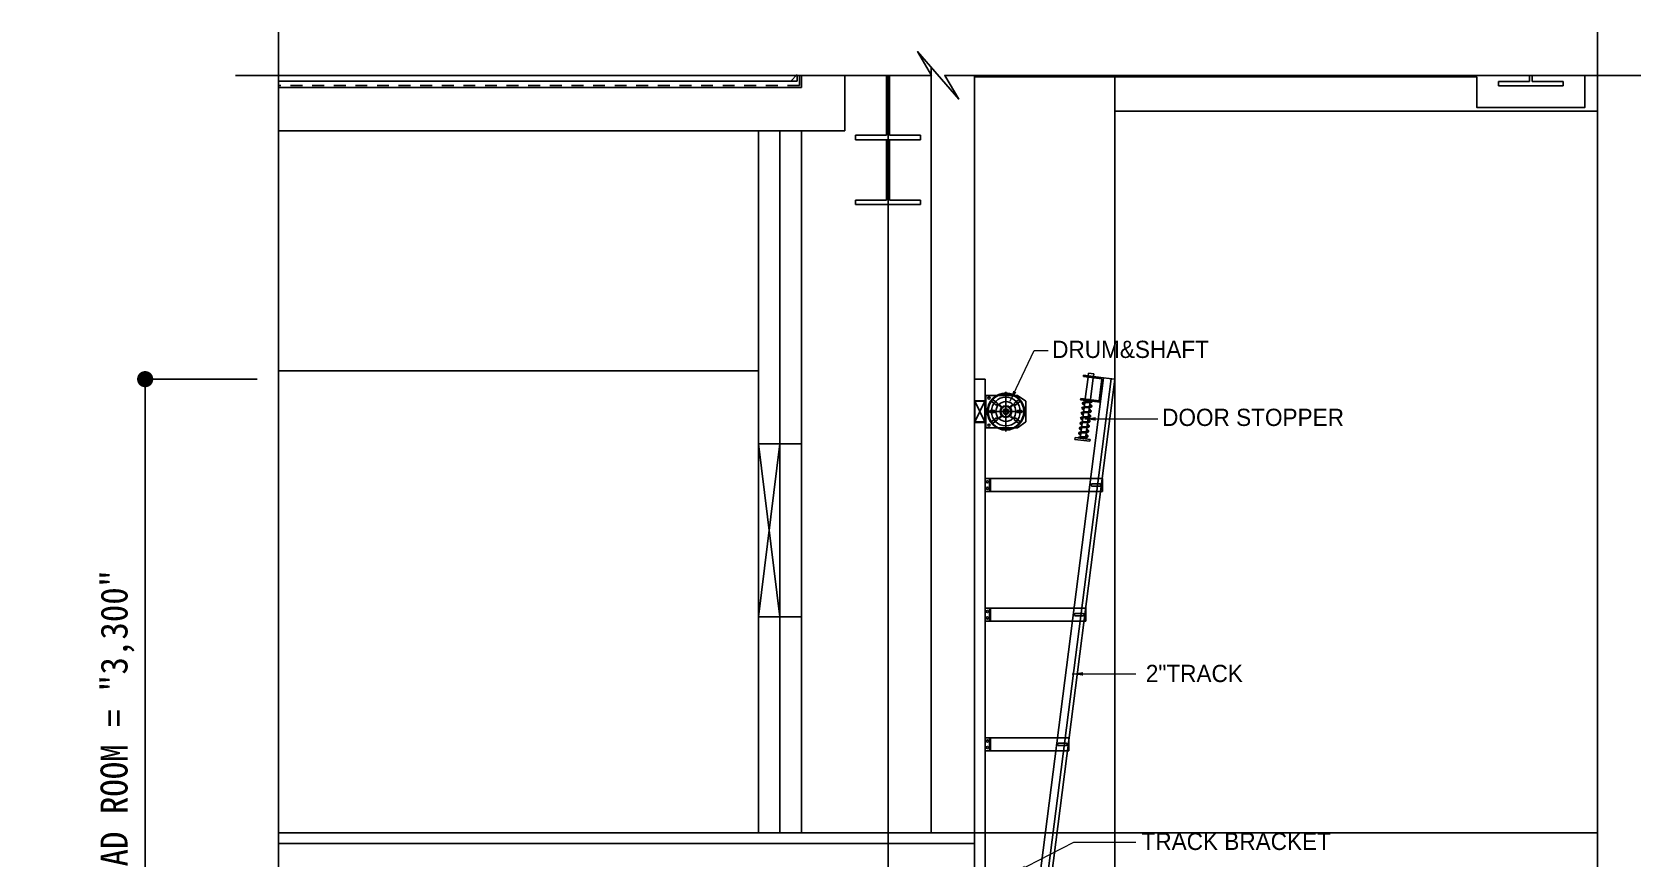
# Model space of a CAD drawing. Header units: millimetres. Extents: x 909 to 159266, y 137 to 21462.
# Drawn here: x 12768 to 20213, y 12360 to 16187 of the extents above; entities that cross this region are included whole.
import ezdxf

# ---------------------------------------------------------------- set-up
doc = ezdxf.new("R2010")
doc.units = ezdxf.units.MM
doc.header["$LTSCALE"] = 50
doc.header["$MEASUREMENT"] = 0
for name, pattern in [('CENTER', [2, 1.25, -0.25, 0.25, -0.25]), ('주단면도-1$0$HID', [2, 1.1, -0.9]), ('주단면도-1$0$주단면도-1$0$STD_CENTER', [66, 60, -2, 2, -2])]:
    doc.linetypes.add(name, pattern=pattern)
doc.layers.get('Defpoints').update_dxf_attribs({"color": 181})
for name, color, linetype in [('252', 252, 'Continuous'), ('CENTER', 1, 'CENTER'), ('DIM', 7, 'Continuous'), ('OHD Frame', 2, 'Continuous'), ('OHD Track', 4, 'Continuous'), ('주단면도-1$0$HID', 7, '주단면도-1$0$HID'), ('주단면도-1$0$주단면도-1$0$A-FIN-TYP1', 6, 'Continuous'), ('주단면도-1$0$주단면도-1$0$A-FLOR-GW', 6, 'Continuous'), ('주단면도-1$0$주단면도-1$0$A-SECT-ELEV', 8, 'Continuous'), ('주단면도-1$0$주단면도-1$0$A-ST-AXIS-CEN', 252, '주단면도-1$0$주단면도-1$0$STD_CENTER'), ('주단면도-1$0$주단면도-1$0$A-ST-CONC', 2, 'Continuous'), ('주단면도-1$0$주단면도-1$0$A-WIN', 4, 'Continuous'), ('주단면도-1$0$주단면도-1$0$저온단열', 160, 'Continuous'), ('주단면도-1$0$철골', 2, 'Continuous'), ('케이블드럼', 9, 'Continuous')]:
    doc.layers.add(name, color=color, linetype=linetype)
doc.layers.add('주단면도-1$0$A-ELEV-LIN2', color=7, linetype='Continuous', lineweight=25)
doc.styles.add('2020음성 1차', font='나눔고딕Bold.ttf')
doc.styles.get("Standard").update_dxf_attribs({"font": 'NanumGothicBold.ttf'})
doc.styles.add('돋움체', font='')
doc.styles.add('헤드라인', font='')
doc.styles.get('돋움체').set_extended_font_data('DotumChe')
doc.styles.get('헤드라인').set_extended_font_data('HY울릉도M')
doc.dimstyles.new('ISO-25', dxfattribs={"dimtxt": 2.5, "dimasz": 2.5, "dimexe": 1.25, "dimexo": 0.625, "dimtad": 1, "dimtxsty": 'Standard', "dimcen": 2.5, "dimadec": 0, "dimazin": 0, "dimtfac": 1, "dimtmove": 0, "dimatfit": 3, "dimfxl": 1, "dimarcsym": 0})
doc.dimstyles.new('류재성$0', dxfattribs={"dimscale": 50, "dimtxt": 3, "dimasz": 1.5, "dimexe": 0, "dimexo": 2, "dimgap": 1, "dimtad": 1, "dimdec": 0, "dimdsep": 46, "dimlunit": 6, "dimtxsty": '2020음성 1차', "dimblk1": 'DOT', "dimblk2": 'DOT', "dimsah": 1, "dimcen": 0.09, "dimclrt": 4, "dimadec": 0, "dimazin": 0, "dimtfac": 1, "dimtdec": 4, "dimtofl": 0, "dimtmove": 0, "dimatfit": 3, "dimldrblk": 'DOT', "dimfxl": 1, "dimtolj": 1, "dimtzin": 0, "dimarcsym": 0})

# ---------------------------------------------------------------- blocks, each defined once
blk = doc.blocks.new('DRUM&SHAFT')
at = {"layer": 'CENTER', "ltscale": 5}
for p, q in [((83366.2, -19306.2, 0), (83366.2, -19490.1, 0)), ((83458.2, -19398.1, 0), (83274.3, -19398.1, 0))]:
    blk.add_line(p, q, dxfattribs=at)
at = {"layer": '케이블드럼'}
for p, q in [((83420.7, -19323.3, 0), (83273.7, -19323.3, 0)), ((83420.7, -19323.3, 0), (83458.7, -19350.3, 0)), ((83458.7, -19446.3, 0), (83458.7, -19350.3, 0)), ((83281.4, -19385.6, 0), (83270.7, -19385.6, 0)), ((83281.4, -19410.6, 0), (83270.7, -19410.6, 0)), ((83345.4, -19381.2, 0), (83331.9, -19367.7, 0)), ((83345.2, -19415.2, 0), (83331.9, -19428.5, 0)), ((83349.3, -19377.3, 0), (83335.8, -19363.8, 0)), ((83349.1, -19419.2, 0), (83335.8, -19432.5, 0)), ((83383.2, -19377.3, 0), (83396.7, -19363.8, 0)), ((83383.4, -19419.2, 0), (83396.7, -19432.5, 0)), ((83387.1, -19381.2, 0), (83400.6, -19367.7, 0)), ((83387.3, -19415.2, 0), (83400.6, -19428.5, 0)), ((83273.7, -19473.3, 0), (83420.7, -19473.3, 0)), ((83420.7, -19473.3, 0), (83458.7, -19446.3, 0))]:
    blk.add_line(p, q, dxfattribs=at)
at = {"layer": '케이블드럼', "elevation": 0}
blk.add_lwpolyline([(83270.7, -19323.3), (83273.7, -19323.3), (83273.7, -19473.3), (83270.7, -19473.3)], close=True, dxfattribs=at)
for points in [[(83307.4, -19344.4, 0.867236), (83301.1, -19352.2), (83320, -19367.5, 0.867236), (83326.3, -19359.7)], [(83425.1, -19344.4, -0.867236), (83431.4, -19352.2), (83412.5, -19367.5, -0.867236), (83406.2, -19359.7)], [(83295.3, -19393.3, 0.867236), (83295.3, -19403.3), (83311.6, -19403.3, 0.867236), (83311.6, -19393.3)], [(83307.4, -19452.2, -0.867236), (83301.1, -19444.5), (83320, -19429.1, -0.867236), (83326.3, -19436.9)], [(83425.1, -19452.2, 0.867236), (83431.4, -19444.5), (83412.5, -19429.1, 0.867236), (83406.2, -19436.9)], [(83437.2, -19393.3, -0.867236), (83437.2, -19403.3), (83420.9, -19403.3, -0.867236), (83420.9, -19393.3)]]:
    blk.add_lwpolyline(points, format="xyb", close=True, dxfattribs=at)
at = {"layer": '케이블드럼'}
for centre, radius in [((83366.2, -19398.1, 0), 85.8), ((83288.3, -19335.5, 0), 5), ((83366.2, -19398.3, 0), 82.6), ((83366.2, -19398.1, 0), 66.5), ((83366.2, -19398.1, 0), 45.9), ((83366.2, -19398.3, 0), 27), ((83366.2, -19398.3, 0), 24), ((83366.2, -19398.3, 0), 12.6), ((83366.2, -19398.3, 0), 12.5), ((83366.2, -19398.3, 0), 10.5), ((83288.3, -19461.1, 0), 5)]:
    blk.add_circle(centre, radius, dxfattribs=at)
blk = doc.blocks.new('프레임100X50X2.3T')
at = {"color": 1}
for p, q in [((105125.2, -46858.7), (105170.6, -46763.3)), ((105125.2, -46763.3), (105170.6, -46858.7))]:
    blk.add_line(p, q, dxfattribs=at)
at = {"layer": 'OHD Frame'}
for points in [[(105172.9, -46761), (105172.9, -46861), (105122.9, -46861), (105122.9, -46761)], [(105170.6, -46763.3), (105170.6, -46858.7), (105125.2, -46858.7), (105125.2, -46763.3)]]:
    blk.add_lwpolyline(points, close=True, dxfattribs=at)
blk = doc.blocks.new('DOOR STOPPER')
at = {"color": 4}
for p, q in [((109463.3, 61094.3, 0), (109463.3, 61023.5, 0)), ((109463.3, 61094.3, 0), (109471.3, 61094.3, 0)), ((109471.3, 61094.3, 0), (109471.3, 61023.5, 0)), ((109471.3, 61069.8, 0), (109648.8, 61069.8, 0)), ((109648.8, 61091.2, 0), (109648.8, 60998.9, 0)), ((109648.8, 61091.2, 0), (109655.1, 61091.2, 0)), ((109655.1, 61091.2, 0), (109655.1, 61005.3, 0)), ((109655.1, 61069.8, 0), (109756.9, 61069.8, 0)), ((109756.9, 61091.2, 0), (109756.9, 61005.3, 0)), ((109756.9, 61091.2, 0), (109763.3, 61091.2, 0)), ((109763.3, 61091.2, 0), (109763.3, 60998.9, 0)), ((109763.3, 61069.8, 0), (109776, 61069.8, 0)), ((109776, 61069.8, 0), (109776, 61045.8, 0)), ((109463.3, 61023.5, 0), (109471.3, 61023.5, 0)), ((109471.3, 61045.8, 0), (109648.8, 61045.8, 0)), ((109648.8, 60998.9, 0), (109763.3, 60998.9, 0)), ((109655.1, 61045.8, 0), (109756.9, 61045.8, 0)), ((109655.1, 61005.3, 0), (109756.9, 61005.3, 0)), ((109763.3, 61045.8, 0), (109776, 61045.8, 0))]:
    blk.add_line(p, q, dxfattribs=at)
at = {"color": 4, "linetype": 'Continuous'}
for p, q in [((109474.5, 61069.4, 0), (109476.8, 61046.4, 0)), ((109478.1, 61070.1, 0), (109480.5, 61046.8, 0)), ((109497.8, 61069.4, 0), (109500.2, 61046.4, 0)), ((109501.5, 61070.1, 0), (109503.9, 61046.8, 0)), ((109521.2, 61069.4, 0), (109523.6, 61046.4, 0)), ((109524.8, 61070.1, 0), (109527.3, 61046.8, 0)), ((109544.6, 61069.4, 0), (109546.9, 61046.4, 0)), ((109548.2, 61070.1, 0), (109550.6, 61046.8, 0)), ((109567.9, 61069.4, 0), (109570.3, 61046.4, 0)), ((109571.6, 61070.1, 0), (109574, 61046.8, 0)), ((109591.3, 61069.4, 0), (109593.6, 61046.4, 0)), ((109594.9, 61070.1, 0), (109597.3, 61046.8, 0)), ((109614.6, 61069.4, 0), (109617, 61046.4, 0)), ((109618.3, 61070.1, 0), (109620.7, 61046.8, 0)), ((109638, 61069.7, 0), (109640.3, 61046.7, 0)), ((109641.6, 61070.4, 0), (109644, 61047.1, 0))]:
    blk.add_line(p, q, dxfattribs=at)
for centre, end_param in [((109471.3, 61064.3, 0), -0.032668), ((109494.7, 61064.3, 0), 1.199537), ((109518, 61064.3, 0), 1.199537), ((109541.4, 61064.3, 0), 1.199537), ((109564.7, 61064.3, 0), 1.199537), ((109588.1, 61064.3, 0), 1.199537), ((109611.4, 61064.3, 0), 1.199537), ((109634.8, 61064.5, 0), 1.199537)]:
    blk.add_ellipse(centre, major_axis=(-0.3, 15.6), ratio=0.477179, start_param=-1.195765, end_param=end_param, dxfattribs=at)
for points, knots in [([(109474.5, 61069.4, 0), (109474.3, 61070.2, 0), (109474.1, 61071, 0), (109473.6, 61072.7, 0), (109473.3, 61073.5, 0), (109472.6, 61074.8, 0), (109472.2, 61075.3, 0), (109471.7, 61075.9, 0), (109471.6, 61076, 0), (109471.4, 61076.1, 0), (109471.3, 61076.1, 0), (109471.3, 61076.2, 0)], [1.9539775, 1.9539775, 1.9539775, 1.9539775, 2.1548685, 2.1548685, 2.4122962, 2.4122962, 2.6697239, 2.6697239, 2.8449346, 2.8449346, 2.9444367, 2.9444367, 2.9444367, 2.9444367]), ([(109494.7, 61076.2, 0), (109494.6, 61076.1, 0), (109494.5, 61076.1, 0), (109494.3, 61075.9, 0), (109494.1, 61075.7, 0), (109493.7, 61075.3, 0), (109493.5, 61075.1, 0), (109492.9, 61074, 0), (109492.5, 61073.1, 0), (109491.9, 61071.4, 0), (109491.7, 61070.8, 0), (109491.6, 61069.8, 0)], [3.3387486, 3.3387486, 3.3387486, 3.3387486, 3.4898819, 3.4898819, 3.6410151, 3.6410151, 3.7921484, 3.7921484, 4.105162, 4.105162, 4.2730649, 4.2730649, 4.2730649, 4.2730649]), ([(109497.8, 61069.4, 0), (109497.7, 61070.2, 0), (109497.5, 61071, 0), (109497, 61072.7, 0), (109496.6, 61073.5, 0), (109495.9, 61074.8, 0), (109495.6, 61075.3, 0), (109495.1, 61075.9, 0), (109494.9, 61076, 0), (109494.7, 61076.1, 0), (109494.7, 61076.1, 0), (109494.7, 61076.2, 0)], [1.9539775, 1.9539775, 1.9539775, 1.9539775, 2.1548685, 2.1548685, 2.4122962, 2.4122962, 2.6697239, 2.6697239, 2.8449346, 2.8449346, 2.9444367, 2.9444367, 2.9444367, 2.9444367]), ([(109518, 61076.2, 0), (109518, 61076.1, 0), (109517.9, 61076.1, 0), (109517.6, 61075.9, 0), (109517.5, 61075.7, 0), (109517.1, 61075.3, 0), (109516.9, 61075.1, 0), (109516.3, 61074, 0), (109515.8, 61073.1, 0), (109515.3, 61071.4, 0), (109515.1, 61070.8, 0), (109515, 61069.8, 0)], [3.3387486, 3.3387486, 3.3387486, 3.3387486, 3.4898819, 3.4898819, 3.6410151, 3.6410151, 3.7921484, 3.7921484, 4.105162, 4.105162, 4.2730649, 4.2730649, 4.2730649, 4.2730649]), ([(109521.2, 61069.4, 0), (109521, 61070.2, 0), (109520.8, 61071, 0), (109520.3, 61072.7, 0), (109520, 61073.5, 0), (109519.3, 61074.8, 0), (109518.9, 61075.3, 0), (109518.4, 61075.9, 0), (109518.3, 61076, 0), (109518.1, 61076.1, 0), (109518, 61076.1, 0), (109518, 61076.2, 0)], [1.9539775, 1.9539775, 1.9539775, 1.9539775, 2.1548685, 2.1548685, 2.4122962, 2.4122962, 2.6697239, 2.6697239, 2.8449346, 2.8449346, 2.9444367, 2.9444367, 2.9444367, 2.9444367]), ([(109541.4, 61076.2, 0), (109541.3, 61076.1, 0), (109541.2, 61076.1, 0), (109541, 61075.9, 0), (109540.8, 61075.7, 0), (109540.5, 61075.3, 0), (109540.3, 61075.1, 0), (109539.6, 61074, 0), (109539.2, 61073.1, 0), (109538.6, 61071.4, 0), (109538.5, 61070.8, 0), (109538.3, 61069.8, 0)], [3.3387486, 3.3387486, 3.3387486, 3.3387486, 3.4898819, 3.4898819, 3.6410151, 3.6410151, 3.7921484, 3.7921484, 4.105162, 4.105162, 4.2730649, 4.2730649, 4.2730649, 4.2730649]), ([(109544.6, 61069.4, 0), (109544.4, 61070.2, 0), (109544.2, 61071, 0), (109543.7, 61072.7, 0), (109543.3, 61073.5, 0), (109542.7, 61074.8, 0), (109542.3, 61075.3, 0), (109541.8, 61075.9, 0), (109541.6, 61076, 0), (109541.4, 61076.1, 0), (109541.4, 61076.1, 0), (109541.4, 61076.2, 0)], [1.9539775, 1.9539775, 1.9539775, 1.9539775, 2.1548685, 2.1548685, 2.4122962, 2.4122962, 2.6697239, 2.6697239, 2.8449346, 2.8449346, 2.9444367, 2.9444367, 2.9444367, 2.9444367]), ([(109564.7, 61076.2, 0), (109564.7, 61076.1, 0), (109564.6, 61076.1, 0), (109564.3, 61075.9, 0), (109564.2, 61075.7, 0), (109563.8, 61075.3, 0), (109563.6, 61075.1, 0), (109563, 61074, 0), (109562.5, 61073.1, 0), (109562, 61071.4, 0), (109561.8, 61070.8, 0), (109561.7, 61069.8, 0)], [3.3387486, 3.3387486, 3.3387486, 3.3387486, 3.4898819, 3.4898819, 3.6410151, 3.6410151, 3.7921484, 3.7921484, 4.105162, 4.105162, 4.2730649, 4.2730649, 4.2730649, 4.2730649]), ([(109567.9, 61069.4, 0), (109567.8, 61070.2, 0), (109567.6, 61071, 0), (109567, 61072.7, 0), (109566.7, 61073.5, 0), (109566, 61074.8, 0), (109565.6, 61075.3, 0), (109565.1, 61075.9, 0), (109565, 61076, 0), (109564.8, 61076.1, 0), (109564.7, 61076.1, 0), (109564.7, 61076.2, 0)], [1.9539775, 1.9539775, 1.9539775, 1.9539775, 2.1548685, 2.1548685, 2.4122962, 2.4122962, 2.6697239, 2.6697239, 2.8449346, 2.8449346, 2.9444367, 2.9444367, 2.9444367, 2.9444367]), ([(109588.1, 61076.2, 0), (109588, 61076.1, 0), (109587.9, 61076.1, 0), (109587.7, 61075.9, 0), (109587.5, 61075.7, 0), (109587.2, 61075.3, 0), (109587, 61075.1, 0), (109586.3, 61074, 0), (109585.9, 61073.1, 0), (109585.3, 61071.4, 0), (109585.2, 61070.8, 0), (109585, 61069.8, 0)], [3.3387486, 3.3387486, 3.3387486, 3.3387486, 3.4898819, 3.4898819, 3.6410151, 3.6410151, 3.7921484, 3.7921484, 4.105162, 4.105162, 4.2730649, 4.2730649, 4.2730649, 4.2730649]), ([(109591.3, 61069.4, 0), (109591.1, 61070.2, 0), (109590.9, 61071, 0), (109590.4, 61072.7, 0), (109590.1, 61073.5, 0), (109589.4, 61074.8, 0), (109589, 61075.3, 0), (109588.5, 61075.9, 0), (109588.3, 61076, 0), (109588.1, 61076.1, 0), (109588.1, 61076.1, 0), (109588.1, 61076.2, 0)], [1.9539775, 1.9539775, 1.9539775, 1.9539775, 2.1548685, 2.1548685, 2.4122962, 2.4122962, 2.6697239, 2.6697239, 2.8449346, 2.8449346, 2.9444367, 2.9444367, 2.9444367, 2.9444367]), ([(109611.4, 61076.2, 0), (109611.4, 61076.1, 0), (109611.3, 61076.1, 0), (109611, 61075.9, 0), (109610.9, 61075.7, 0), (109610.5, 61075.3, 0), (109610.3, 61075.1, 0), (109609.7, 61074, 0), (109609.3, 61073.1, 0), (109608.7, 61071.4, 0), (109608.5, 61070.8, 0), (109608.4, 61069.8, 0)], [3.3387486, 3.3387486, 3.3387486, 3.3387486, 3.4898819, 3.4898819, 3.6410151, 3.6410151, 3.7921484, 3.7921484, 4.105162, 4.105162, 4.2730649, 4.2730649, 4.2730649, 4.2730649]), ([(109614.6, 61069.4, 0), (109614.5, 61070.2, 0), (109614.3, 61071, 0), (109613.8, 61072.7, 0), (109613.4, 61073.5, 0), (109612.7, 61074.8, 0), (109612.4, 61075.3, 0), (109611.9, 61075.9, 0), (109611.7, 61076, 0), (109611.5, 61076.1, 0), (109611.5, 61076.1, 0), (109611.4, 61076.2, 0)], [1.9539775, 1.9539775, 1.9539775, 1.9539775, 2.1548685, 2.1548685, 2.4122962, 2.4122962, 2.6697239, 2.6697239, 2.8449346, 2.8449346, 2.9444367, 2.9444367, 2.9444367, 2.9444367]), ([(109634.8, 61076.4, 0), (109634.7, 61076.4, 0), (109634.6, 61076.4, 0), (109634.4, 61076.2, 0), (109634.2, 61076, 0), (109633.8, 61075.6, 0), (109633.6, 61075.3, 0), (109633, 61074.3, 0), (109632.6, 61073.4, 0), (109632, 61071.7, 0), (109631.9, 61071.1, 0), (109631.7, 61070.1, 0)], [3.3387486, 3.3387486, 3.3387486, 3.3387486, 3.4898819, 3.4898819, 3.6410151, 3.6410151, 3.7921484, 3.7921484, 4.105162, 4.105162, 4.2730649, 4.2730649, 4.2730649, 4.2730649]), ([(109638, 61069.7, 0), (109637.8, 61070.5, 0), (109637.6, 61071.3, 0), (109637.1, 61073, 0), (109636.7, 61073.8, 0), (109636, 61075.1, 0), (109635.7, 61075.6, 0), (109635.2, 61076.2, 0), (109635, 61076.3, 0), (109634.8, 61076.4, 0), (109634.8, 61076.4, 0), (109634.8, 61076.4, 0)], [1.9539775, 1.9539775, 1.9539775, 1.9539775, 2.1548685, 2.1548685, 2.4122962, 2.4122962, 2.6697239, 2.6697239, 2.8449346, 2.8449346, 2.9444367, 2.9444367, 2.9444367, 2.9444367]), ([(109492.9, 61045.8, 0), (109491.5, 61041.4, 0), (109491.2, 61040.8, 0), (109490.7, 61039.9, 0), (109490.5, 61039.5, 0), (109490, 61038.8, 0), (109489.7, 61038.4, 0), (109489.2, 61037.8, 0), (109488.8, 61037.5, 0), (109488.2, 61036.9, 0), (109487.9, 61036.7, 0), (109487.3, 61036.4, 0), (109487.1, 61036.3, 0), (109486.7, 61036.1, 0), (109486.5, 61036, 0), (109486.1, 61035.9, 0), (109485.9, 61035.9, 0), (109485.6, 61035.8, 0), (109485.5, 61035.8, 0), (109485.3, 61035.8, 0), (109485.2, 61035.8, 0), (109484.8, 61035.8, 0), (109484.5, 61035.8, 0), (109484.2, 61035.9, 0), (109484.1, 61035.9, 0), (109483.9, 61035.9, 0), (109483.8, 61035.9, 0), (109483.7, 61036, 0), (109483.6, 61036, 0), (109483.4, 61036.1, 0), (109483.2, 61036.1, 0), (109482.7, 61036.3, 0), (109482.5, 61036.5, 0), (109482, 61036.8, 0), (109481.8, 61036.9, 0), (109481.5, 61037.1, 0), (109481.4, 61037.3, 0), (109481, 61037.6, 0), (109480.8, 61037.9, 0), (109480.3, 61038.4, 0), (109480.1, 61038.7, 0), (109479.5, 61039.5, 0), (109479.1, 61040.1, 0), (109478.5, 61041.3, 0), (109478.2, 61042, 0), (109477.7, 61043.4, 0), (109477.5, 61044.2, 0), (109477.2, 61045.3, 0), (109477.1, 61045.7, 0), (109476.8, 61046.4, 0)], [2.284157, 2.284157, 2.284157, 2.284157, 2.422346, 2.422346, 2.53296, 2.53296, 2.643575, 2.643575, 2.760459, 2.760459, 2.877343, 2.877343, 2.943322, 2.943322, 3.009301, 3.009301, 3.067956, 3.067956, 3.100399, 3.100399, 3.132842, 3.132842, 3.209433, 3.209433, 3.242764, 3.242764, 3.266879, 3.266879, 3.290995, 3.290995, 3.339227, 3.339227, 3.435689, 3.435689, 3.491675, 3.491675, 3.54766, 3.54766, 3.639733, 3.639733, 3.731806, 3.731806, 3.894315, 3.894315, 4.056824, 4.056824, 4.219333, 4.219333, 4.293854, 4.293854, 4.293854, 4.293854]), ([(109489.1, 61045.8, 0), (109489, 61045.5, 0), (109488.9, 61045.1, 0), (109488.4, 61043.7, 0), (109488, 61042.7, 0), (109487.2, 61041.2, 0), (109486.8, 61040.6, 0), (109486.1, 61040, 0), (109485.8, 61039.8, 0), (109485.4, 61039.6, 0), (109485.3, 61039.5, 0), (109485, 61039.5, 0), (109484.9, 61039.5, 0), (109484.6, 61039.6, 0), (109484.4, 61039.7, 0), (109483.9, 61040, 0), (109483.6, 61040.2, 0), (109483.1, 61040.8, 0), (109482.8, 61041.2, 0), (109482.2, 61042.2, 0), (109481.9, 61042.8, 0), (109481.3, 61044.4, 0), (109480.9, 61045.6, 0), (109480.7, 61046.8, 0)], [2.066081, 2.066081, 2.066081, 2.066081, 2.158304, 2.158304, 2.432845, 2.432845, 2.707387, 2.707387, 2.892355, 2.892355, 3.077323, 3.077323, 3.262291, 3.262291, 3.44726, 3.44726, 3.632228, 3.632228, 3.817196, 3.817196, 4.002164, 4.002164, 4.293854, 4.293854, 4.293854, 4.293854]), ([(109516.3, 61045.8, 0), (109514.8, 61041.4, 0), (109514.6, 61040.8, 0), (109514.1, 61039.9, 0), (109513.8, 61039.5, 0), (109513.3, 61038.8, 0), (109513.1, 61038.4, 0), (109512.5, 61037.8, 0), (109512.2, 61037.5, 0), (109511.6, 61036.9, 0), (109511.2, 61036.7, 0), (109510.7, 61036.4, 0), (109510.5, 61036.3, 0), (109510.1, 61036.1, 0), (109509.9, 61036, 0), (109509.4, 61035.9, 0), (109509.2, 61035.9, 0), (109509, 61035.8, 0), (109508.9, 61035.8, 0), (109508.7, 61035.8, 0), (109508.6, 61035.8, 0), (109508.2, 61035.8, 0), (109507.9, 61035.8, 0), (109507.5, 61035.9, 0), (109507.4, 61035.9, 0), (109507.2, 61035.9, 0), (109507.2, 61035.9, 0), (109507, 61036, 0), (109506.9, 61036, 0), (109506.7, 61036.1, 0), (109506.6, 61036.1, 0), (109506.1, 61036.3, 0), (109505.8, 61036.5, 0), (109505.4, 61036.8, 0), (109505.2, 61036.9, 0), (109504.9, 61037.1, 0), (109504.7, 61037.3, 0), (109504.3, 61037.6, 0), (109504.1, 61037.9, 0), (109503.6, 61038.4, 0), (109503.4, 61038.7, 0), (109502.8, 61039.5, 0), (109502.5, 61040.1, 0), (109501.9, 61041.3, 0), (109501.6, 61042, 0), (109501.1, 61043.4, 0), (109500.8, 61044.2, 0), (109500.5, 61045.3, 0), (109500.5, 61045.7, 0), (109500.2, 61046.4, 0)], [2.284157, 2.284157, 2.284157, 2.284157, 2.422346, 2.422346, 2.53296, 2.53296, 2.643575, 2.643575, 2.760459, 2.760459, 2.877343, 2.877343, 2.943322, 2.943322, 3.009301, 3.009301, 3.067956, 3.067956, 3.100399, 3.100399, 3.132842, 3.132842, 3.209433, 3.209433, 3.242764, 3.242764, 3.266879, 3.266879, 3.290995, 3.290995, 3.339227, 3.339227, 3.435689, 3.435689, 3.491675, 3.491675, 3.54766, 3.54766, 3.639733, 3.639733, 3.731806, 3.731806, 3.894315, 3.894315, 4.056824, 4.056824, 4.219333, 4.219333, 4.293854, 4.293854, 4.293854, 4.293854]), ([(109512.4, 61045.8, 0), (109512.3, 61045.5, 0), (109512.2, 61045.1, 0), (109511.8, 61043.7, 0), (109511.4, 61042.7, 0), (109510.6, 61041.2, 0), (109510.1, 61040.6, 0), (109509.4, 61040, 0), (109509.2, 61039.8, 0), (109508.8, 61039.6, 0), (109508.6, 61039.5, 0), (109508.3, 61039.5, 0), (109508.2, 61039.5, 0), (109507.9, 61039.6, 0), (109507.7, 61039.7, 0), (109507.3, 61040, 0), (109507, 61040.2, 0), (109506.4, 61040.8, 0), (109506.1, 61041.2, 0), (109505.6, 61042.2, 0), (109505.3, 61042.8, 0), (109504.6, 61044.4, 0), (109504.3, 61045.6, 0), (109504, 61046.8, 0)], [2.066081, 2.066081, 2.066081, 2.066081, 2.158304, 2.158304, 2.432845, 2.432845, 2.707387, 2.707387, 2.892355, 2.892355, 3.077323, 3.077323, 3.262291, 3.262291, 3.44726, 3.44726, 3.632228, 3.632228, 3.817196, 3.817196, 4.002164, 4.002164, 4.293854, 4.293854, 4.293854, 4.293854]), ([(109539.7, 61045.8, 0), (109538.2, 61041.4, 0), (109537.9, 61040.8, 0), (109537.4, 61039.9, 0), (109537.2, 61039.5, 0), (109536.7, 61038.8, 0), (109536.4, 61038.4, 0), (109535.9, 61037.8, 0), (109535.6, 61037.5, 0), (109534.9, 61036.9, 0), (109534.6, 61036.7, 0), (109534, 61036.4, 0), (109533.8, 61036.3, 0), (109533.4, 61036.1, 0), (109533.2, 61036, 0), (109532.8, 61035.9, 0), (109532.6, 61035.9, 0), (109532.3, 61035.8, 0), (109532.2, 61035.8, 0), (109532, 61035.8, 0), (109531.9, 61035.8, 0), (109531.5, 61035.8, 0), (109531.2, 61035.8, 0), (109530.9, 61035.9, 0), (109530.8, 61035.9, 0), (109530.6, 61035.9, 0), (109530.5, 61035.9, 0), (109530.4, 61036, 0), (109530.3, 61036, 0), (109530.1, 61036.1, 0), (109529.9, 61036.1, 0), (109529.5, 61036.3, 0), (109529.2, 61036.5, 0), (109528.7, 61036.8, 0), (109528.6, 61036.9, 0), (109528.2, 61037.1, 0), (109528.1, 61037.3, 0), (109527.7, 61037.6, 0), (109527.5, 61037.9, 0), (109527, 61038.4, 0), (109526.8, 61038.7, 0), (109526.2, 61039.5, 0), (109525.9, 61040.1, 0), (109525.2, 61041.3, 0), (109524.9, 61042, 0), (109524.4, 61043.4, 0), (109524.2, 61044.2, 0), (109523.9, 61045.3, 0), (109523.8, 61045.7, 0), (109523.6, 61046.4, 0)], [2.284157, 2.284157, 2.284157, 2.284157, 2.422346, 2.422346, 2.53296, 2.53296, 2.643575, 2.643575, 2.760459, 2.760459, 2.877343, 2.877343, 2.943322, 2.943322, 3.009301, 3.009301, 3.067956, 3.067956, 3.100399, 3.100399, 3.132842, 3.132842, 3.209433, 3.209433, 3.242764, 3.242764, 3.266879, 3.266879, 3.290995, 3.290995, 3.339227, 3.339227, 3.435689, 3.435689, 3.491675, 3.491675, 3.54766, 3.54766, 3.639733, 3.639733, 3.731806, 3.731806, 3.894315, 3.894315, 4.056824, 4.056824, 4.219333, 4.219333, 4.293854, 4.293854, 4.293854, 4.293854]), ([(109535.8, 61045.8, 0), (109535.7, 61045.5, 0), (109535.6, 61045.1, 0), (109535.1, 61043.7, 0), (109534.7, 61042.7, 0), (109533.9, 61041.2, 0), (109533.5, 61040.6, 0), (109532.8, 61040, 0), (109532.5, 61039.8, 0), (109532.1, 61039.6, 0), (109532, 61039.5, 0), (109531.7, 61039.5, 0), (109531.6, 61039.5, 0), (109531.3, 61039.6, 0), (109531.1, 61039.7, 0), (109530.6, 61040, 0), (109530.3, 61040.2, 0), (109529.8, 61040.8, 0), (109529.5, 61041.2, 0), (109528.9, 61042.2, 0), (109528.6, 61042.8, 0), (109528, 61044.4, 0), (109527.6, 61045.6, 0), (109527.4, 61046.8, 0)], [2.066081, 2.066081, 2.066081, 2.066081, 2.158304, 2.158304, 2.432845, 2.432845, 2.707387, 2.707387, 2.892355, 2.892355, 3.077323, 3.077323, 3.262291, 3.262291, 3.44726, 3.44726, 3.632228, 3.632228, 3.817196, 3.817196, 4.002164, 4.002164, 4.293854, 4.293854, 4.293854, 4.293854]), ([(109563, 61045.8, 0), (109561.5, 61041.4, 0), (109561.3, 61040.8, 0), (109560.8, 61039.9, 0), (109560.5, 61039.5, 0), (109560, 61038.8, 0), (109559.8, 61038.4, 0), (109559.2, 61037.8, 0), (109558.9, 61037.5, 0), (109558.3, 61036.9, 0), (109557.9, 61036.7, 0), (109557.4, 61036.4, 0), (109557.2, 61036.3, 0), (109556.8, 61036.1, 0), (109556.6, 61036, 0), (109556.2, 61035.9, 0), (109556, 61035.9, 0), (109555.7, 61035.8, 0), (109555.6, 61035.8, 0), (109555.4, 61035.8, 0), (109555.3, 61035.8, 0), (109554.9, 61035.8, 0), (109554.6, 61035.8, 0), (109554.2, 61035.9, 0), (109554.1, 61035.9, 0), (109553.9, 61035.9, 0), (109553.9, 61035.9, 0), (109553.7, 61036, 0), (109553.7, 61036, 0), (109553.4, 61036.1, 0), (109553.3, 61036.1, 0), (109552.8, 61036.3, 0), (109552.5, 61036.5, 0), (109552.1, 61036.8, 0), (109551.9, 61036.9, 0), (109551.6, 61037.1, 0), (109551.4, 61037.3, 0), (109551.1, 61037.6, 0), (109550.8, 61037.9, 0), (109550.4, 61038.4, 0), (109550.1, 61038.7, 0), (109549.6, 61039.5, 0), (109549.2, 61040.1, 0), (109548.6, 61041.3, 0), (109548.3, 61042, 0), (109547.8, 61043.4, 0), (109547.5, 61044.2, 0), (109547.3, 61045.3, 0), (109547.2, 61045.7, 0), (109546.9, 61046.4, 0)], [2.284157, 2.284157, 2.284157, 2.284157, 2.422346, 2.422346, 2.53296, 2.53296, 2.643575, 2.643575, 2.760459, 2.760459, 2.877343, 2.877343, 2.943322, 2.943322, 3.009301, 3.009301, 3.067956, 3.067956, 3.100399, 3.100399, 3.132842, 3.132842, 3.209433, 3.209433, 3.242764, 3.242764, 3.266879, 3.266879, 3.290995, 3.290995, 3.339227, 3.339227, 3.435689, 3.435689, 3.491675, 3.491675, 3.54766, 3.54766, 3.639733, 3.639733, 3.731806, 3.731806, 3.894315, 3.894315, 4.056824, 4.056824, 4.219333, 4.219333, 4.293854, 4.293854, 4.293854, 4.293854]), ([(109559.1, 61045.8, 0), (109559, 61045.5, 0), (109558.9, 61045.1, 0), (109558.5, 61043.7, 0), (109558.1, 61042.7, 0), (109557.3, 61041.2, 0), (109556.8, 61040.6, 0), (109556.1, 61040, 0), (109555.9, 61039.8, 0), (109555.5, 61039.6, 0), (109555.3, 61039.5, 0), (109555, 61039.5, 0), (109554.9, 61039.5, 0), (109554.6, 61039.6, 0), (109554.4, 61039.7, 0), (109554, 61040, 0), (109553.7, 61040.2, 0), (109553.1, 61040.8, 0), (109552.8, 61041.2, 0), (109552.3, 61042.2, 0), (109552, 61042.8, 0), (109551.3, 61044.4, 0), (109551, 61045.6, 0), (109550.7, 61046.8, 0)], [2.066081, 2.066081, 2.066081, 2.066081, 2.158304, 2.158304, 2.432845, 2.432845, 2.707387, 2.707387, 2.892355, 2.892355, 3.077323, 3.077323, 3.262291, 3.262291, 3.44726, 3.44726, 3.632228, 3.632228, 3.817196, 3.817196, 4.002164, 4.002164, 4.293854, 4.293854, 4.293854, 4.293854]), ([(109586.4, 61045.8, 0), (109584.9, 61041.4, 0), (109584.6, 61040.8, 0), (109584.1, 61039.9, 0), (109583.9, 61039.5, 0), (109583.4, 61038.8, 0), (109583.1, 61038.4, 0), (109582.6, 61037.8, 0), (109582.3, 61037.5, 0), (109581.6, 61036.9, 0), (109581.3, 61036.7, 0), (109580.7, 61036.4, 0), (109580.6, 61036.3, 0), (109580.1, 61036.1, 0), (109579.9, 61036, 0), (109579.5, 61035.9, 0), (109579.3, 61035.9, 0), (109579, 61035.8, 0), (109578.9, 61035.8, 0), (109578.7, 61035.8, 0), (109578.6, 61035.8, 0), (109578.2, 61035.8, 0), (109578, 61035.8, 0), (109577.6, 61035.9, 0), (109577.5, 61035.9, 0), (109577.3, 61035.9, 0), (109577.2, 61035.9, 0), (109577.1, 61036, 0), (109577, 61036, 0), (109576.8, 61036.1, 0), (109576.6, 61036.1, 0), (109576.2, 61036.3, 0), (109575.9, 61036.5, 0), (109575.4, 61036.8, 0), (109575.3, 61036.9, 0), (109575, 61037.1, 0), (109574.8, 61037.3, 0), (109574.4, 61037.6, 0), (109574.2, 61037.9, 0), (109573.7, 61038.4, 0), (109573.5, 61038.7, 0), (109572.9, 61039.5, 0), (109572.6, 61040.1, 0), (109571.9, 61041.3, 0), (109571.7, 61042, 0), (109571.1, 61043.4, 0), (109570.9, 61044.2, 0), (109570.6, 61045.3, 0), (109570.5, 61045.7, 0), (109570.3, 61046.4, 0)], [2.284157, 2.284157, 2.284157, 2.284157, 2.422346, 2.422346, 2.53296, 2.53296, 2.643575, 2.643575, 2.760459, 2.760459, 2.877343, 2.877343, 2.943322, 2.943322, 3.009301, 3.009301, 3.067956, 3.067956, 3.100399, 3.100399, 3.132842, 3.132842, 3.209433, 3.209433, 3.242764, 3.242764, 3.266879, 3.266879, 3.290995, 3.290995, 3.339227, 3.339227, 3.435689, 3.435689, 3.491675, 3.491675, 3.54766, 3.54766, 3.639733, 3.639733, 3.731806, 3.731806, 3.894315, 3.894315, 4.056824, 4.056824, 4.219333, 4.219333, 4.293854, 4.293854, 4.293854, 4.293854]), ([(109582.5, 61045.8, 0), (109582.4, 61045.5, 0), (109582.3, 61045.1, 0), (109581.9, 61043.7, 0), (109581.5, 61042.7, 0), (109580.6, 61041.2, 0), (109580.2, 61040.6, 0), (109579.5, 61040, 0), (109579.3, 61039.8, 0), (109578.8, 61039.6, 0), (109578.7, 61039.5, 0), (109578.4, 61039.5, 0), (109578.3, 61039.5, 0), (109578, 61039.6, 0), (109577.8, 61039.7, 0), (109577.3, 61040, 0), (109577.1, 61040.2, 0), (109576.5, 61040.8, 0), (109576.2, 61041.2, 0), (109575.6, 61042.2, 0), (109575.4, 61042.8, 0), (109574.7, 61044.4, 0), (109574.3, 61045.6, 0), (109574.1, 61046.8, 0)], [2.066081, 2.066081, 2.066081, 2.066081, 2.158304, 2.158304, 2.432845, 2.432845, 2.707387, 2.707387, 2.892355, 2.892355, 3.077323, 3.077323, 3.262291, 3.262291, 3.44726, 3.44726, 3.632228, 3.632228, 3.817196, 3.817196, 4.002164, 4.002164, 4.293854, 4.293854, 4.293854, 4.293854]), ([(109609.7, 61045.8, 0), (109608.2, 61041.4, 0), (109608, 61040.8, 0), (109607.5, 61039.9, 0), (109607.2, 61039.5, 0), (109606.7, 61038.8, 0), (109606.5, 61038.4, 0), (109605.9, 61037.8, 0), (109605.6, 61037.5, 0), (109605, 61036.9, 0), (109604.7, 61036.7, 0), (109604.1, 61036.4, 0), (109603.9, 61036.3, 0), (109603.5, 61036.1, 0), (109603.3, 61036, 0), (109602.9, 61035.9, 0), (109602.7, 61035.9, 0), (109602.4, 61035.8, 0), (109602.3, 61035.8, 0), (109602.1, 61035.8, 0), (109602, 61035.8, 0), (109601.6, 61035.8, 0), (109601.3, 61035.8, 0), (109600.9, 61035.9, 0), (109600.8, 61035.9, 0), (109600.7, 61035.9, 0), (109600.6, 61035.9, 0), (109600.4, 61036, 0), (109600.4, 61036, 0), (109600.1, 61036.1, 0), (109600, 61036.1, 0), (109599.5, 61036.3, 0), (109599.2, 61036.5, 0), (109598.8, 61036.8, 0), (109598.6, 61036.9, 0), (109598.3, 61037.1, 0), (109598.2, 61037.3, 0), (109597.8, 61037.6, 0), (109597.5, 61037.9, 0), (109597.1, 61038.4, 0), (109596.9, 61038.7, 0), (109596.3, 61039.5, 0), (109595.9, 61040.1, 0), (109595.3, 61041.3, 0), (109595, 61042, 0), (109594.5, 61043.4, 0), (109594.3, 61044.2, 0), (109594, 61045.3, 0), (109593.9, 61045.7, 0), (109593.6, 61046.4, 0)], [2.284157, 2.284157, 2.284157, 2.284157, 2.422346, 2.422346, 2.53296, 2.53296, 2.643575, 2.643575, 2.760459, 2.760459, 2.877343, 2.877343, 2.943322, 2.943322, 3.009301, 3.009301, 3.067956, 3.067956, 3.100399, 3.100399, 3.132842, 3.132842, 3.209433, 3.209433, 3.242764, 3.242764, 3.266879, 3.266879, 3.290995, 3.290995, 3.339227, 3.339227, 3.435689, 3.435689, 3.491675, 3.491675, 3.54766, 3.54766, 3.639733, 3.639733, 3.731806, 3.731806, 3.894315, 3.894315, 4.056824, 4.056824, 4.219333, 4.219333, 4.293854, 4.293854, 4.293854, 4.293854]), ([(109605.9, 61045.8, 0), (109605.8, 61045.5, 0), (109605.7, 61045.1, 0), (109605.2, 61043.7, 0), (109604.8, 61042.7, 0), (109604, 61041.2, 0), (109603.5, 61040.6, 0), (109602.9, 61040, 0), (109602.6, 61039.8, 0), (109602.2, 61039.6, 0), (109602, 61039.5, 0), (109601.8, 61039.5, 0), (109601.6, 61039.5, 0), (109601.3, 61039.6, 0), (109601.1, 61039.7, 0), (109600.7, 61040, 0), (109600.4, 61040.2, 0), (109599.9, 61040.8, 0), (109599.6, 61041.2, 0), (109599, 61042.2, 0), (109598.7, 61042.8, 0), (109598.1, 61044.4, 0), (109597.7, 61045.6, 0), (109597.4, 61046.8, 0)], [2.066081, 2.066081, 2.066081, 2.066081, 2.158304, 2.158304, 2.432845, 2.432845, 2.707387, 2.707387, 2.892355, 2.892355, 3.077323, 3.077323, 3.262291, 3.262291, 3.44726, 3.44726, 3.632228, 3.632228, 3.817196, 3.817196, 4.002164, 4.002164, 4.293854, 4.293854, 4.293854, 4.293854]), ([(109633.1, 61045.8, 0), (109631.6, 61041.4, 0), (109631.3, 61040.8, 0), (109630.8, 61039.9, 0), (109630.6, 61039.5, 0), (109630.1, 61038.8, 0), (109629.8, 61038.4, 0), (109629.3, 61037.8, 0), (109629, 61037.5, 0), (109628.3, 61036.9, 0), (109628, 61036.7, 0), (109627.5, 61036.4, 0), (109627.3, 61036.3, 0), (109626.9, 61036.1, 0), (109626.6, 61036, 0), (109626.2, 61035.9, 0), (109626, 61035.9, 0), (109625.7, 61035.8, 0), (109625.6, 61035.8, 0), (109625.4, 61035.8, 0), (109625.3, 61035.8, 0), (109625, 61035.8, 0), (109624.7, 61035.8, 0), (109624.3, 61035.9, 0), (109624.2, 61035.9, 0), (109624, 61035.9, 0), (109624, 61035.9, 0), (109623.8, 61036, 0), (109623.7, 61036, 0), (109623.5, 61036.1, 0), (109623.3, 61036.1, 0), (109622.9, 61036.3, 0), (109622.6, 61036.5, 0), (109622.1, 61036.8, 0), (109622, 61036.9, 0), (109621.7, 61037.1, 0), (109621.5, 61037.3, 0), (109621.1, 61037.6, 0), (109620.9, 61037.9, 0), (109620.4, 61038.4, 0), (109620.2, 61038.7, 0), (109619.6, 61039.5, 0), (109619.3, 61040.1, 0), (109618.7, 61041.3, 0), (109618.4, 61042, 0), (109617.8, 61043.4, 0), (109617.6, 61044.2, 0), (109617.3, 61045.3, 0), (109617.2, 61045.7, 0), (109617, 61046.4, 0)], [2.284157, 2.284157, 2.284157, 2.284157, 2.422346, 2.422346, 2.53296, 2.53296, 2.643575, 2.643575, 2.760459, 2.760459, 2.877343, 2.877343, 2.943322, 2.943322, 3.009301, 3.009301, 3.067956, 3.067956, 3.100399, 3.100399, 3.132842, 3.132842, 3.209433, 3.209433, 3.242764, 3.242764, 3.266879, 3.266879, 3.290995, 3.290995, 3.339227, 3.339227, 3.435689, 3.435689, 3.491675, 3.491675, 3.54766, 3.54766, 3.639733, 3.639733, 3.731806, 3.731806, 3.894315, 3.894315, 4.056824, 4.056824, 4.219333, 4.219333, 4.293854, 4.293854, 4.293854, 4.293854]), ([(109629.2, 61045.8, 0), (109629.1, 61045.5, 0), (109629, 61045.1, 0), (109628.6, 61043.7, 0), (109628.2, 61042.7, 0), (109627.3, 61041.2, 0), (109626.9, 61040.6, 0), (109626.2, 61040, 0), (109626, 61039.8, 0), (109625.6, 61039.6, 0), (109625.4, 61039.5, 0), (109625.1, 61039.5, 0), (109625, 61039.5, 0), (109624.7, 61039.6, 0), (109624.5, 61039.7, 0), (109624, 61040, 0), (109623.8, 61040.2, 0), (109623.2, 61040.8, 0), (109622.9, 61041.2, 0), (109622.3, 61042.2, 0), (109622.1, 61042.8, 0), (109621.4, 61044.4, 0), (109621.1, 61045.6, 0), (109620.8, 61046.8, 0)], [2.066081, 2.066081, 2.066081, 2.066081, 2.158304, 2.158304, 2.432845, 2.432845, 2.707387, 2.707387, 2.892355, 2.892355, 3.077323, 3.077323, 3.262291, 3.262291, 3.44726, 3.44726, 3.632228, 3.632228, 3.817196, 3.817196, 4.002164, 4.002164, 4.293854, 4.293854, 4.293854, 4.293854]), ([(109648.8, 61036.1, 0), (109648.7, 61036.1, 0), (109648.6, 61036.1, 0), (109648.3, 61036.1, 0), (109648, 61036.1, 0), (109647.6, 61036.2, 0), (109647.5, 61036.2, 0), (109647.3, 61036.2, 0), (109647.3, 61036.2, 0), (109647.1, 61036.3, 0), (109647, 61036.3, 0), (109646.8, 61036.4, 0), (109646.7, 61036.4, 0), (109646.2, 61036.6, 0), (109645.9, 61036.8, 0), (109645.5, 61037.1, 0), (109645.3, 61037.2, 0), (109645, 61037.4, 0), (109644.8, 61037.5, 0), (109644.4, 61037.9, 0), (109644.2, 61038.1, 0), (109643.8, 61038.7, 0), (109643.5, 61039, 0), (109643, 61039.8, 0), (109642.6, 61040.4, 0), (109642, 61041.6, 0), (109641.7, 61042.3, 0), (109641.2, 61043.7, 0), (109640.9, 61044.5, 0), (109640.7, 61045.6, 0), (109640.6, 61046, 0), (109640.3, 61046.7, 0)], [3.112771, 3.112771, 3.112771, 3.112771, 3.132842, 3.132842, 3.209433, 3.209433, 3.242764, 3.242764, 3.266879, 3.266879, 3.290995, 3.290995, 3.339227, 3.339227, 3.435689, 3.435689, 3.491675, 3.491675, 3.54766, 3.54766, 3.639733, 3.639733, 3.731806, 3.731806, 3.894315, 3.894315, 4.056824, 4.056824, 4.219333, 4.219333, 4.293854, 4.293854, 4.293854, 4.293854]), ([(109648.8, 61039.8, 0), (109648.7, 61039.8, 0), (109648.6, 61039.8, 0), (109648.4, 61039.8, 0), (109648.3, 61039.8, 0), (109648, 61039.9, 0), (109647.8, 61039.9, 0), (109647.4, 61040.3, 0), (109647.1, 61040.5, 0), (109646.5, 61041.1, 0), (109646.2, 61041.5, 0), (109645.7, 61042.5, 0), (109645.4, 61043.1, 0), (109644.7, 61044.7, 0), (109644.4, 61045.8, 0), (109644.1, 61047.1, 0)], [3.004813, 3.004813, 3.004813, 3.004813, 3.077323, 3.077323, 3.262291, 3.262291, 3.44726, 3.44726, 3.632228, 3.632228, 3.817196, 3.817196, 4.002164, 4.002164, 4.293854, 4.293854, 4.293854, 4.293854])]:
    blk.add_open_spline(points, degree=3, knots=knots, dxfattribs=at)
blk.add_open_spline([(109471.3, 61076.2, 0), (109471.3, 61076.2, 0), (109471.3, 61076.1, 0), (109471.3, 61076.1, 0)], degree=3, dxfattribs=at)
blk = doc.blocks.new('주단면도-1$0$A$C335c50f1')
at = {"color": 0}
for p, q in [((1492.6, 2839.7, 0), (950, 2839.7, 0)), ((950, 2839.7, 0), (950, 2779.7, 0)), ((970, 2839.7, 0), (970, 2779.7, 0)), ((975, 2839.7, 0), (975, 2779.7, 0)), ((1492.6, 2779.7, 0), (1492.6, 2839.7, 0)), ((950, 2779.7, 0), (1492.6, 2779.7, 0)), ((1479.6, 2814.7, 0), (1444.6, 2814.7, 0)), ((1444.6, 2804.7, 0), (1479.6, 2804.7, 0)), ((1415.3, 2239.7, 0), (950, 2239.7, 0)), ((950, 2239.7, 0), (950, 2179.7, 0)), ((970, 2239.7, 0), (970, 2179.7, 0)), ((975, 2239.7, 0), (975, 2179.7, 0)), ((1415.3, 2179.7, 0), (1415.3, 2239.7, 0)), ((950, 2179.7, 0), (1415.3, 2179.7, 0)), ((1402.3, 2214.7, 0), (1367.3, 2214.7, 0)), ((1367.3, 2204.7, 0), (1402.3, 2204.7, 0)), ((1337.5, 1639.7, 0), (950, 1639.7, 0)), ((950, 1639.7, 0), (950, 1579.7, 0)), ((970, 1639.7, 0), (970, 1579.7, 0)), ((975, 1639.7, 0), (975, 1579.7, 0)), ((1337.5, 1579.7, 0), (1337.5, 1639.7, 0)), ((950, 1579.7, 0), (1337.5, 1579.7, 0)), ((1324.5, 1614.7, 0), (1289.5, 1614.7, 0)), ((1289.5, 1604.7, 0), (1324.5, 1604.7, 0))]:
    blk.add_line(p, q, dxfattribs=at)
for centre in [(959.9, 2824.7, 0), (959.9, 2794.7, 0), (959.9, 2224.7, 0), (959.9, 2194.7, 0), (959.9, 1624.7, 0), (959.9, 1594.7, 0)]:
    blk.add_circle(centre, 5, dxfattribs=at)
for centre, start, end in [((1444.6, 2809.7, 0), 90, 270), ((1479.6, 2809.7, 0), 270, 90), ((1367.3, 2209.7, 0), 90, 270), ((1402.3, 2209.7, 0), 270, 90), ((1289.5, 1609.7, 0), 90, 270), ((1324.5, 1609.7, 0), 270, 90)]:
    blk.add_arc(centre, 5, start, end, dxfattribs=at)
at = {"layer": 'OHD Frame'}
for p, q in [((900, 3300, 0), (900, -3000, 0)), ((900, 3300, 0), (950, 3300, 0)), ((950, 3300, 0), (950, -3000, 0))]:
    blk.add_line(p, q, dxfattribs=at)
at = {"layer": 'OHD Track'}
for p, q in [((1496.9, 3306.8, 0), (1075, 0, 0)), ((1532.6, 3302.2, 0), (1111, 0, 0)), ((1550, 3300, 0), (1128.5, 0, 0)), ((1496.9, 3306.8, 0), (1550, 3300, 0))]:
    blk.add_line(p, q, dxfattribs=at)
at = {"rotation": 82.7285886029253}
blk.add_blockref('DOOR STOPPER', (48112.6, -113294.4, 0), dxfattribs=at)
for name, p in [('DRUM&SHAFT', (-82320.7, 22548.3, 0)), ('프레임100X50X2.3T', (-104222.9, 49961, 0))]:
    blk.add_blockref(name, p)
blk = doc.blocks.new('주단면도-1$0$G$CDA5679E7')
at = {"layer": '주단면도-1$0$철골', "ltscale": 3}
for p, q in [((143.5, 20), (143.5, 300)), ((143.5, 300), (156.5, 300)), ((156.5, 20), (156.5, 300)), ((143.5, 20), (0, 20)), ((0, 0), (0, 20)), ((0, 0), (300, 0)), ((300, 20), (156.5, 20)), ((300, 0), (300, 20))]:
    blk.add_line(p, q, dxfattribs=at)
blk = doc.blocks.new('_Dot')
at = {"layer": 'DIM', "color": 0, "lineweight": -2}
blk.add_line((-0.5, 0), (-1, 0), dxfattribs=at)
at = {"layer": 'DIM', "color": 0, "const_width": 0.5}
blk.add_lwpolyline([(-0.25, 0, 1), (0.25, 0, 1)], format="xyb", close=True, dxfattribs=at)
blk = doc.blocks.new('*D5532')
at = {"layer": '252', "color": 0, "lineweight": -2}
for p, q in [((13809, 14580.3), (13291.3, 14580.3)), ((13291.3, 11355.3), (13291.3, 14505.3)), ((13809, 11280.3), (13291.3, 11280.3))]:
    blk.add_line(p, q, dxfattribs=at)
at = {"layer": 'Defpoints', "color": 0}
for p in [(13291.3, 14580.3), (13909, 14580.3), (13909, 11280.3)]:
    blk.add_point(p, dxfattribs=at)
at = {"layer": '252', "color": 0, "linetype": 'ByBlock', "lineweight": -2, "xscale": 75, "yscale": 75, "zscale": 75}
for p, rotation in [((13291.3, 14580.3), 90), ((13291.3, 11280.3), 270)]:
    blk.add_blockref('_Dot', p, dxfattribs=dict(at, rotation=rotation))
at = {"layer": '252', "color": 4, "insert": (13163.5, 12930.3), "char_height": 125, "attachment_point": 5, "rotation": 90, "style": '돋움체'}
blk.add_mtext('\\A1;HEAD ROOM = "3,300"', dxfattribs=at)

msp = doc.modelspace()

# ---------------------------------------------------------------- linework, layer by layer
msp.add_line((16229.3, 12480.3), (16129.3, 12480.3))
at = {"color": 2}
for points in [[(13909, 16186.7), (13909, 11454.9), (14018.9, 11519.5), (13799.1, 11328.7), (13909, 11393.4), (13909, 6661.6)], [(20013.4, 16186.7), (20013.4, 11454.9), (20123.3, 11519.5), (19903.4, 11328.7), (20013.4, 11393.4), (20013.4, 6661.6)], [(20213.4, 15986.7), (16991.9, 15986.7), (17056.6, 15876.8), (16865.8, 16096.6), (16930.5, 15986.7), (13709, 15986.7)]]:
    msp.add_lwpolyline(points, dxfattribs=at)
at = {"layer": '주단면도-1$0$A-ELEV-LIN2'}
for p, q in [((17779.4, 15986.7), (17779.4, 8280.3)), ((17779.4, 15821.3), (20013.4, 15821.3)), ((16329.3, 12480.3), (16329.3, 15730.3)), ((13909, 14618.3), (16129.3, 14618.3))]:
    msp.add_line(p, q, dxfattribs=at)
at = {"layer": '주단면도-1$0$HID', "color": 8}
for p, q in [((16319.3, 15940.3), (13909, 15940.3)), ((16319.3, 15986.7), (16319.3, 15940.3))]:
    msp.add_line(p, q, dxfattribs=at)
at = {"layer": '주단면도-1$0$주단면도-1$0$A-FIN-TYP1'}
for p, q in [((16309.3, 15960.3), (13909, 15960.3)), ((16309.3, 15990.3), (16279.3, 15960.3)), ((16309.3, 15986.7), (16309.3, 15960.3))]:
    msp.add_line(p, q, dxfattribs=at)
msp.add_lwpolyline([(17129.3, 12430.3), (17129.3, 12480.3), (13909, 12480.3)], dxfattribs=at)
at = {"layer": '주단면도-1$0$주단면도-1$0$A-FLOR-GW'}
for p, q in [((16929.3, 12480.3), (16929.3, 16023.4)), ((17129.3, 12480.3), (17129.3, 15986.7)), ((16129.3, 15730.3), (16129.3, 12480.3)), ((16229.3, 15730.3), (16229.3, 12480.3))]:
    msp.add_line(p, q, dxfattribs=at)
at = {"layer": '주단면도-1$0$주단면도-1$0$A-SECT-ELEV'}
for p, q in [((17129.3, 15986.7), (17129.3, 12480.3)), ((16329.3, 15730.3), (16329.3, 12480.3))]:
    msp.add_line(p, q, dxfattribs=at)
at = {"layer": '주단면도-1$0$주단면도-1$0$A-ST-AXIS-CEN', "linetype": 'Continuous'}
for p, q in [((16867.7, 16093.3), (16868.7, 16093.3)), ((16875.4, 16080.3), (16880, 16080.3))]:
    msp.add_line(p, q, dxfattribs=at)
at = {"layer": '주단면도-1$0$주단면도-1$0$A-ST-AXIS-CEN', "color": 1, "linetype": 'Continuous'}
for p, q in [((16729.3, 15986.7), (16729.3, 6861.6)), ((16729.3, 15986.7), (16729.3, 6861.6)), ((20013.4, 12480.3), (13909, 12480.3))]:
    msp.add_line(p, q, dxfattribs=at)
at = {"layer": '주단면도-1$0$주단면도-1$0$A-ST-CONC'}
for p, q in [((16329.3, 15986.7), (16329.3, 15930.3)), ((16529.3, 15986.7), (16529.3, 15730.3)), ((16329.3, 15930.3), (13909, 15930.3)), ((16529.3, 15730.3), (13909, 15730.3)), ((13909, 12430.3), (17129.3, 12430.3)), ((17129.3, 12430.3), (17129.3, 12280.3))]:
    msp.add_line(p, q, dxfattribs=at)
at = {"layer": '주단면도-1$0$주단면도-1$0$A-WIN'}
for p, q in [((16129.3, 13480.3), (16229.3, 14280.3)), ((16129.3, 14280.3), (16229.3, 13480.3)), ((16229.3, 14280.3), (16129.3, 14280.3)), ((16229.3, 14280.3), (16329.3, 14280.3)), ((16229.3, 13480.3), (16129.3, 13480.3)), ((16229.3, 13480.3), (16329.3, 13480.3))]:
    msp.add_line(p, q, dxfattribs=at)
at = {"layer": '주단면도-1$0$주단면도-1$0$저온단열'}
msp.add_line((19454.3, 15980.3), (17129.3, 15980.3), dxfattribs=at)
msp.add_lwpolyline([(19954.3, 15986.7), (19954.3, 15838.3), (19454.3, 15838.3), (19454.3, 15980.3)], dxfattribs=at)
at = {"layer": '주단면도-1$0$철골', "ltscale": 3}
for p, q in [((16722.3, 15710.3), (16722.3, 15986.7)), ((16736.3, 15710.3), (16736.3, 15986.7)), ((19554.3, 15938.3), (19554.3, 15958.3)), ((19554.3, 15958.3), (19697.8, 15958.3)), ((19854.3, 15938.3), (19554.3, 15938.3)), ((19697.8, 15958.3), (19697.8, 15986.7)), ((19710.8, 15958.3), (19710.8, 15986.7)), ((19710.8, 15958.3), (19854.3, 15958.3)), ((19854.3, 15938.3), (19854.3, 15958.3)), ((16579.3, 15688.3), (16579.3, 15710.3)), ((16579.3, 15710.3), (16722.3, 15710.3)), ((16736.3, 15710.3), (16879.3, 15710.3)), ((16879.3, 15688.3), (16879.3, 15710.3)), ((16879.3, 15688.3), (16579.3, 15688.3))]:
    msp.add_line(p, q, dxfattribs=at)

# ---------------------------------------------------------------- block references
at = {"xscale": -1}
msp.add_blockref('주단면도-1$0$G$CDA5679E7', (16879.3, 15388.3), dxfattribs=at)
at = {"layer": '주단면도-1$0$주단면도-1$0$A-FLOR-GW'}
msp.add_blockref('주단면도-1$0$A$C335c50f1', (16229.3, 11280.3), dxfattribs=at)

# ---------------------------------------------------------------- texts
at = {"color": 3, "style": '헤드라인'}
for s, height, p in [('DRUM&SHAFT', 79.83, (17489, 14678.4)), ('DOOR STOPPER', 79.834, (17998, 14363.6)), ('2"TRACK', 79.83, (17922.5, 13178.1)), ('TRACK BRACKET', 79.834, (17902.7, 12400.7))]:
    msp.add_text(s, height=height, dxfattribs=at).set_placement(p)

# ---------------------------------------------------------------- dimensions: what is measured, and where the dimension line sits
at = {"layer": '252', "color": 0}
dim = msp.add_linear_dim(base=(13291.3, 14580.3), p1=(13909, 11280.3), p2=(13909, 14580.3), angle=90, text='HEAD ROOM = "<>"', dimstyle='류재성$0', override={"dimtxt": 2.5, "dimtxsty": '돋움체'}, dxfattribs=at)
dim.commit()
dim.dimension.update_dxf_attribs({"geometry": '*D5532', "text_midpoint": (13163.5, 12930.3)})

# ---------------------------------------------------------------- leaders
for points, override in [([(17294.6, 14477.7), (17405.6, 14712.3), (17469.9, 14712.3)], {"dimasz": 50, "dimgap": 0.625, "dimtad": 0, "dimclrd": 1, "dimlwd": 9}), ([(17640.9, 14396.4), (17977.9, 14396.4)], {"dimasz": 50, "dimtad": 0, "dimclrd": 1, "dimlwd": 9}), ([(17581.6, 13216), (17876.8, 13216)], {"dimasz": 50, "dimtad": 0, "dimclrd": 1, "dimlwd": 9}), ([(17318.9, 12297.3), (17589.1, 12437.6), (17876.8, 12437.6)], {"dimasz": 50, "dimtad": 0, "dimclrd": 1, "dimlwd": 9})]:
    msp.add_leader(points, dimstyle='ISO-25', override=override)

doc.saveas('drawing.dxf')
